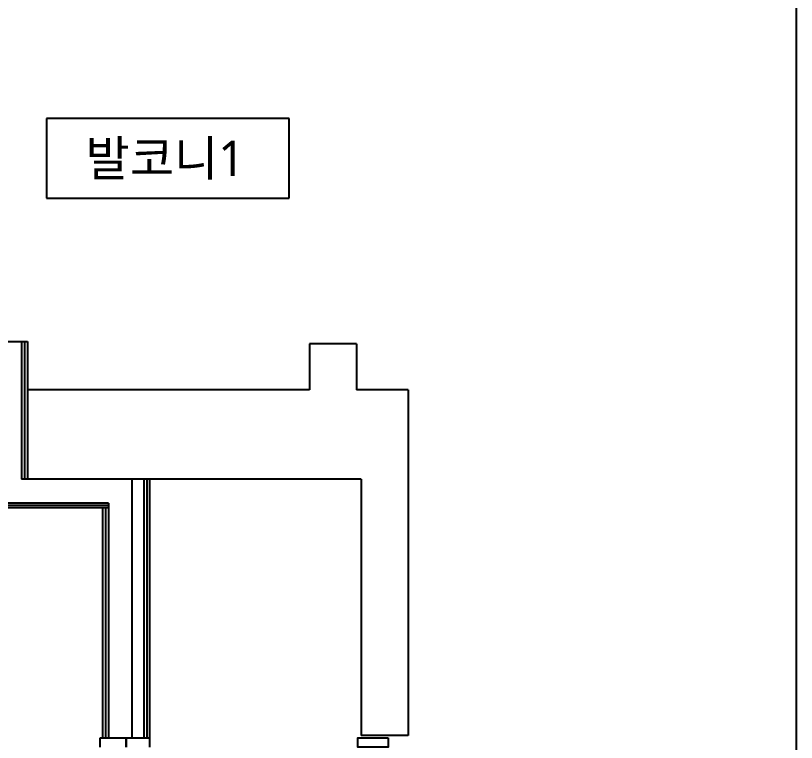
# Model space of a CAD drawing. Header units: millimetres. Extents: x -2005 to 17206, y -1830 to 11304.
# Drawn here: x 13885 to 17206, y 5120 to 8212 of the extents above; entities that cross this region are included whole.
import ezdxf
from ezdxf.enums import TextEntityAlignment as Align

# ---------------------------------------------------------------- set-up
doc = ezdxf.new("R2010")
doc.units = ezdxf.units.MM
for name, color, linetype in [('A_TXT', 250, 'Continuous'), ('LEGN', 7, 'Continuous'), ('주동원본-1$0$A_DRY', 5, 'Continuous'), ('주동원본-1$0$A_INS', 8, 'Continuous'), ('주동원본-1$0$A_STL-2', 34, 'Continuous'), ('주동원본-1$0$A_WIN', 126, 'Continuous'), ('주동원본-1$0$AS_CON', 10, 'Continuous')]:
    doc.layers.add(name, color=color, linetype=linetype)
doc.styles.add('맑은고딕', font='malgun.ttf')

msp = doc.modelspace()

# ---------------------------------------------------------------- linework, layer by layer
msp.add_line((13735, 6825), (13935, 6825))
msp.add_lwpolyline([(-2005.3, -1829.9), (17205.8, -1829.9), (17205.8, 11304.1), (-2005.3, 11304.1)], close=True)
at = {"layer": 'LEGN'}
for p, q in [((15048.8, 7774.3), (14015.9, 7774.3)), ((14015.9, 7774.3), (14015.9, 7436)), ((15048.8, 7436), (15048.8, 7774.3)), ((14015.9, 7436), (15048.8, 7436))]:
    msp.add_line(p, q, dxfattribs=at)
at = {"layer": '주동원본-1$0$A_DRY'}
for p, q in [((13910, 6825), (13910, 6240)), ((13935, 6825), (13935, 6620)), ((13935, 6240), (13910, 6240)), ((14430, 6240), (14430, 5140)), ((14455, 6240), (14455, 5140)), ((14280, 6137.5), (13760, 6137.5)), ((14280, 6117.5), (13760, 6117.5)), ((14255, 6117.5), (14255, 5140)), ((14280, 6137.5), (14280, 5140))]:
    msp.add_line(p, q, dxfattribs=at)
at = {"layer": '주동원본-1$0$A_DRY', "color": 8}
for p, q in [((13922.5, 6825), (13922.5, 6240)), ((14442.5, 6240), (14442.5, 5140)), ((14280, 6127.5), (13760, 6127.5)), ((14267.5, 6117.5), (14267.5, 5140))]:
    msp.add_line(p, q, dxfattribs=at)
at = {"layer": '주동원본-1$0$A_INS', "ltscale": 0.7}
msp.add_line((14380, 6240), (14380, 5140), dxfattribs=at)
at = {"layer": '주동원본-1$0$A_STL-2'}
msp.add_line((13936.9, 6763), (13935, 6763), dxfattribs=at)
at = {"layer": '주동원본-1$0$A_WIN', "linetype": 'Continuous'}
for p, q in [((14245, 5100), (14245, 5140)), ((14245, 5140), (14355, 5140)), ((14355, 5140), (14355, 5100)), ((14355, 5100), (14355, 5140)), ((14355, 5140), (14455, 5140)), ((14455, 5140), (14455, 5100))]:
    msp.add_line(p, q, dxfattribs=at)
at = {"layer": '주동원본-1$0$A_WIN'}
msp.add_lwpolyline([(15470, 5140), (15470, 5100), (15340, 5100), (15340, 5140)], close=True, dxfattribs=at)
at = {"layer": '주동원본-1$0$AS_CON', "ltscale": 0.5}
for p, q in [((15335, 6815), (15135, 6815)), ((15135, 6815), (15135, 6620)), ((15335, 6815), (15335, 6620)), ((15135, 6620), (13935, 6620)), ((13935, 6620), (13935, 6240)), ((15555, 6620), (15335, 6620)), ((15555, 6620), (15555, 5150)), ((15355, 6240), (13935, 6240)), ((15355, 6240), (15355, 5150)), ((15555, 5150), (15355, 5150))]:
    msp.add_line(p, q, dxfattribs=at)

# ---------------------------------------------------------------- texts
at = {"layer": 'A_TXT', "linetype": 'Continuous', "style": '맑은고딕'}
msp.add_text('발코니1', height=150, dxfattribs=at).set_placement((14182.4, 7605.1), align=Align.MIDDLE_LEFT)

doc.saveas('drawing.dxf')
